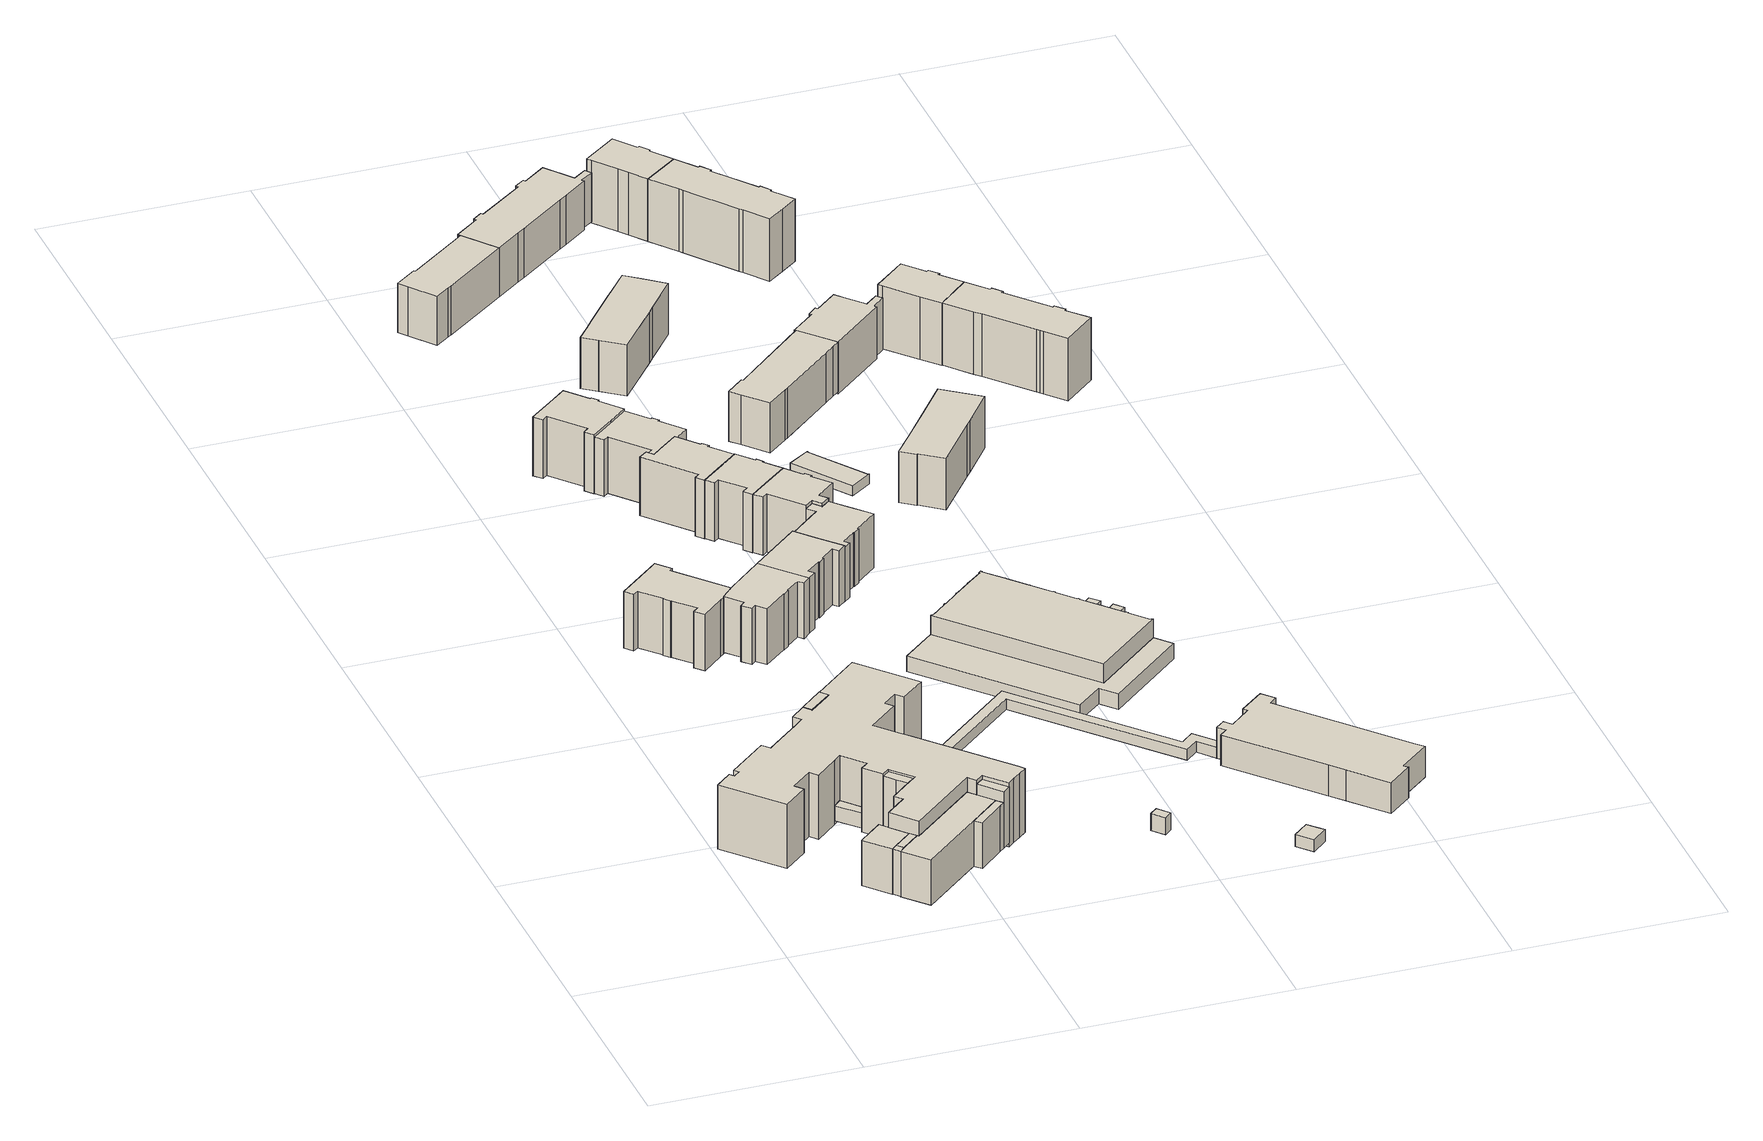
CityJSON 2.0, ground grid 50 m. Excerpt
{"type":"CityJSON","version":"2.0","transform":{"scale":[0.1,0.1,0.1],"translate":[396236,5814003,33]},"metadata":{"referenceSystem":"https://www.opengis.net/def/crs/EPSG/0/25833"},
"CityObjects":{
"building1":{"type":"Building","attributes":{"Gemeindeschluessel":"11000008","BezugspunktDach":"2200","function":"51009_1610","measuredHeight":3.73,"storeysAboveGround":0},"address":[{"country":"Germany","locality":"Berlin"}],"geometry":[{"type":"Solid","lod":"1","boundaries":[[[[0,1,2,3]],[[4,5,6,7]],[[4,7,3,2]],[[5,4,2,1]],[[6,5,1,0]],[[7,6,0,3]]]]}]},
"building2":{"type":"Building","attributes":{"name":"Schule in der Köllnischen Heide","Gemeindeschluessel":"11000008","function":"31001_3021"},"address":[{"country":"Germany","locality":"Berlin","thoroughfareNumber":"6","thoroughfareName":"Hänselstraße"}],"children":["building2-1","building2-2","building2-3","building2-4","building2-5","building2-6","building2-7","building2-8","building2-9"]},
"building2-1":{"type":"BuildingPart","attributes":{"BezugspunktDach":"2200","measuredHeight":11.43,"storeysAboveGround":4},"parents":["building2"],"geometry":[{"type":"MultiSurface","lod":"1","boundaries":[[[8,9,10,11]],[[12,13,14,15]],[[10,12,10,9]],[[14,8,9,13,9,8]],[[15,14,8,11]],[[12,15,11,10]],[[16,13,12,10,9]]]}]},
"building2-2":{"type":"BuildingPart","attributes":{"BezugspunktDach":"2200","measuredHeight":8.39,"storeysAboveGround":4},"parents":["building2"],"geometry":[{"type":"Solid","lod":"1","boundaries":[[[[17,18,19,20]],[[21,22,23,24]],[[21,24,20,19]],[[22,21,19,18]],[[23,22,18,17]],[[23,17,20,24]]]]}]},
"building2-3":{"type":"BuildingPart","attributes":{"BezugspunktDach":"2200","measuredHeight":11.49,"storeysAboveGround":4},"parents":["building2"],"geometry":[{"type":"MultiSurface","lod":"1","boundaries":[[[25,26,27,28,29,30,9,8]],[[31,32,33,34,35,36,37,38]],[[31,38,14,13]],[[39,30,9,31,9,30]],[[37,36,26,25]],[[38,37,25,8]],[[13,14,8,9]],[[32,31,9,30,39]],[[33,32,30,29]],[[34,33,40,29,28]],[[35,41,42,27]],[[34,28,42,41]],[[36,35,27,26]]]}]},
"building2-4":{"type":"BuildingPart","attributes":{"BezugspunktDach":"2200","measuredHeight":15.47,"storeysAboveGround":4},"parents":["building2"],"geometry":[{"type":"MultiSurface","lod":"1","boundaries":[[[43,44,45,46]],[[47,48,49,41]],[[49,48,44,43]],[[42,27,35,27,50,49,43,46]],[[47,41,46,45]],[[48,47,45,44]],[[41,35,27,42]],[[49,50,27,35]]]}]},
"building2-5":{"type":"BuildingPart","attributes":{"BezugspunktDach":"2200","measuredHeight":11.49,"storeysAboveGround":4},"parents":["building2"],"geometry":[{"type":"MultiSurface","lod":"1","boundaries":[[[51,52,50,27,26]],[[35,49,53,54,36]],[[53,49,50,52]],[[54,53,52,51]],[[36,54,51,26]],[[35,36,26,27,55]],[[49,56,35,27,50,57]]]}]},
"building2-6":{"type":"BuildingPart","attributes":{"BezugspunktDach":"2200","measuredHeight":11.47,"storeysAboveGround":4},"parents":["building2"],"geometry":[{"type":"MultiSurface","lod":"1","boundaries":[[[9,30,58,10]],[[59,32,31,60]],[[60,31,13,12]],[[59,60,10,58]],[[32,59,58,30]],[[61,31,32,30,9]],[[12,13,62,9,10]]]}]},
"building2-7":{"type":"BuildingPart","attributes":{"BezugspunktDach":"2200","measuredHeight":15.18,"storeysAboveGround":4},"parents":["building2"],"geometry":[{"type":"MultiSurface","lod":"1","boundaries":[[[63,64,65,66]],[[67,68,69,70]],[[67,70,66,65]],[[68,71,72,67,65,64]],[[69,73,71,68,64,63]],[[74,73,69,63,66]],[[67,72,71,68]],[[68,71,73,69]],[[70,69,73,74]]]}]},
"building2-8":{"type":"BuildingPart","attributes":{"BezugspunktDach":"2200","measuredHeight":16.2,"storeysAboveGround":4},"parents":["building2"],"geometry":[{"type":"MultiSurface","lod":"1","boundaries":[[[75,76,77,78,79,80,81,82,83,84,85,86,87,88,89,90,91,92,93,94,95,96,97,98,99,100,101,102,103,104,105,106,107,108,109,72,71,73,74,110,111,112,113,114,115,116,117,118,119,120]],[[121,122,123,124,125,126,127,128,129,130,131,132,133,134,135,136,137,138,139,140,141,142,143,144,145,146,147,148,149,150,151,152,153,154,155,156,157,158,159,160,161,162,163,164,165,166,167,168,169,170]],[[121,170,120,119]],[[122,121,119,118]],[[123,122,118,117]],[[124,123,117,116]],[[125,124,116,115]],[[126,125,24,23,17,20,115,114]],[[18,17,114,113]],[[127,126,23,22]],[[128,127,113,112]],[[129,128,112,111]],[[130,129,111,110]],[[131,130,110,74]],[[132,131,70,69,73]],[[133,132,69,68,171]],[[134,133,68,67]],[[135,134,72,109]],[[136,135,109,108]],[[137,136,108,107]],[[138,137,107,106]],[[139,138,106,105]],[[140,139,105,104]],[[141,140,104,103]],[[142,141,103,102]],[[143,142,102,101]],[[144,143,101,100]],[[145,144,100,99]],[[146,145,99,98]],[[147,146,98,97]],[[148,147,97,96]],[[149,148,96,95]],[[45,44,95,94]],[[150,149,44,48,47]],[[151,150,47,41,46,45,94,93]],[[28,42,41,93,92]],[[152,151,41,34]],[[29,28,92,91]],[[153,152,34,33,172]],[[154,153,33,32,59,173,174,58,30,29,91,90]],[[155,154,90,89]],[[156,155,89,88]],[[157,156,88,87]],[[158,157,87,86]],[[159,158,86,85]],[[160,159,85,84]],[[161,160,84,83]],[[162,161,83,82]],[[163,162,82,81]],[[164,163,81,80]],[[165,164,80,79]],[[166,165,79,78]],[[167,166,78,77]],[[168,167,77,76]],[[169,168,76,75]],[[170,169,75,120]],[[20,17,23,24]],[[22,23,17,18]],[[73,69,70,74]],[[171,68,69,73,71]],[[67,68,71,72]],[[47,48,44,45]],[[45,46,41,47]],[[34,41,42,28]],[[172,33,34,28,29]],[[29,30,32,33]],[[30,58,59,32]],[[58,174,173,59]]]}]},
"building2-9":{"type":"BuildingPart","attributes":{"BezugspunktDach":"2200","measuredHeight":11.52,"storeysAboveGround":4},"parents":["building2"],"geometry":[{"type":"MultiSurface","lod":"1","boundaries":[[[11,10,58,174,175,176]],[[177,173,59,60,178,179]],[[177,179,176,175]],[[173,177,175,174]],[[58,59,60,59,58,10]],[[178,60,12,15]],[[179,178,11,176]],[[59,173,174,58]],[[15,12,10,11]]]}]},
"building3":{"type":"Building","attributes":{"Gemeindeschluessel":"11000008","BezugspunktDach":"2200","function":"51009_1610","measuredHeight":16.44,"storeysAboveGround":0},"address":[{"country":"Germany","locality":"Berlin"}],"geometry":[{"type":"Solid","lod":"1","boundaries":[[[[180,181,182,183,184,185]],[[186,187,188,189,190,191]],[[186,191,185,184]],[[187,186,184,183]],[[188,187,183,182]],[[189,188,182,181]],[[190,189,181,180]],[[191,190,180,185]]]]}]},
"building4":{"type":"Building","attributes":{"Gemeindeschluessel":"11000008","BezugspunktDach":"2200","function":"31001_1010","measuredHeight":17.84,"storeysAboveGround":3},"address":[{"country":"Germany","locality":"Berlin","thoroughfareNumber":"29","thoroughfareName":"Drosselbartstraße"}],"geometry":[{"type":"Solid","lod":"1","boundaries":[[[[192,193,194,195,196,197,198,199,200,201,202,203,204,205,206,207,208]],[[209,210,211,212,213,214,215,216,217,218,219,220,221,222,223,224,225]],[[209,225,208,207]],[[210,209,207,206]],[[211,210,206,205]],[[212,211,205,204]],[[213,212,204,203]],[[214,213,203,202]],[[215,214,202,201]],[[216,215,201,200]],[[217,216,200,199]],[[218,217,199,198]],[[219,218,198,197]],[[220,219,197,196]],[[221,220,196,195]],[[222,221,195,194]],[[223,222,194,193]],[[224,223,193,192]],[[225,224,192,208]]]]}]},
"building5":{"type":"Building","attributes":{"Gemeindeschluessel":"11000008","BezugspunktDach":"2200","function":"31001_1010","measuredHeight":17.63,"storeysAboveGround":3},"address":[{"country":"Germany","locality":"Berlin","thoroughfareNumber":"1","thoroughfareName":"Hänselstraße"}],"geometry":[{"type":"Solid","lod":"1","boundaries":[[[[226,227,228,229,230,231,232,233,234,235,236,237,238,239,240,241,242]],[[243,244,245,246,247,248,249,250,251,252,253,254,255,256,257,258,259]],[[243,259,242,241]],[[244,243,241,240]],[[245,244,240,239]],[[246,245,239,238]],[[247,246,238,237]],[[248,247,237,236]],[[249,248,236,235]],[[250,249,235,234]],[[251,250,234,233]],[[252,251,233,232]],[[253,252,232,231]],[[254,253,231,230]],[[255,254,230,229]],[[256,255,229,228]],[[257,256,228,227]],[[258,257,227,226]],[[259,258,226,242]]]]}]},
"building6":{"type":"Building","attributes":{"Gemeindeschluessel":"11000008","BezugspunktDach":"2200","function":"31001_2523","measuredHeight":2.87,"storeysAboveGround":1},"address":[{"country":"Germany","locality":"Berlin","thoroughfareNumber":"6 (4)","thoroughfareName":"Hänselstraße"}],"geometry":[{"type":"Solid","lod":"1","boundaries":[[[[260,261,262,263,264]],[[265,266,267,268,269]],[[265,269,264,263]],[[266,265,263,262]],[[267,266,262,261]],[[268,267,261,260]],[[269,268,260,264]]]]}]},
"building7":{"type":"Building","attributes":{"Gemeindeschluessel":"11000008","BezugspunktDach":"2200","function":"31001_1010","measuredHeight":18.58,"storeysAboveGround":3},"address":[{"country":"Germany","locality":"Berlin","thoroughfareNumber":"12","thoroughfareName":"Gretelstraße"}],"geometry":[{"type":"Solid","lod":"1","boundaries":[[[[270,271,272,273,274,275,276,277,278,279,280,281,282,283]],[[284,285,286,287,288,289,290,291,292,293,294,295,296,297]],[[284,297,283,282]],[[285,284,282,281]],[[286,285,281,280]],[[287,286,280,279]],[[288,287,279,278]],[[289,288,278,277]],[[290,289,277,276]],[[291,290,276,275]],[[292,291,275,274]],[[293,292,274,273]],[[294,293,273,272]],[[295,294,272,271]],[[296,295,271,270]],[[297,296,270,283]]]]}]},
"building8":{"type":"Building","attributes":{"Gemeindeschluessel":"11000008","BezugspunktDach":"2200","function":"31001_1010","measuredHeight":17.62,"storeysAboveGround":3},"address":[{"country":"Germany","locality":"Berlin","thoroughfareNumber":"3","thoroughfareName":"Hänselstraße"}],"geometry":[{"type":"Solid","lod":"1","boundaries":[[[[239,238,298,299,300,301,302,303,304,305,306,307,308,240]],[[309,310,311,312,313,314,315,316,317,318,319,246,245,244]],[[309,244,240,308]],[[310,309,308,307]],[[311,310,307,306]],[[312,311,306,305]],[[313,312,305,304]],[[314,313,304,303]],[[315,314,303,302]],[[316,315,302,301]],[[317,316,301,300]],[[318,317,300,299]],[[319,318,299,298]],[[246,319,298,238]],[[245,246,238,239]],[[244,245,239,240]]]]}]},
"building9":{"type":"Building","attributes":{"Gemeindeschluessel":"11000008","BezugspunktDach":"2200","function":"31001_1010","measuredHeight":18.51,"storeysAboveGround":3},"address":[{"country":"Germany","locality":"Berlin","thoroughfareNumber":"14","thoroughfareName":"Gretelstraße"}],"geometry":[{"type":"Solid","lod":"1","boundaries":[[[[320,321,322,323,324,325,326,327,328,329,330,331,332,333,334]],[[335,336,337,338,339,340,341,342,343,344,345,346,347,348,349]],[[335,349,334,333]],[[336,335,333,332]],[[337,336,332,331]],[[338,337,331,330]],[[339,338,330,329]],[[340,339,329,328]],[[341,340,328,327]],[[342,341,327,326]],[[343,342,326,325]],[[344,343,325,324]],[[345,344,324,323]],[[346,345,323,322]],[[347,346,322,321]],[[348,347,321,320]],[[349,348,320,334]]]]}]},
"building10":{"type":"Building","attributes":{"Gemeindeschluessel":"11000008","BezugspunktDach":"2200","function":"31001_1010","measuredHeight":18.5,"storeysAboveGround":3},"address":[{"country":"Germany","locality":"Berlin","thoroughfareNumber":"16","thoroughfareName":"Gretelstraße"}],"geometry":[{"type":"Solid","lod":"1","boundaries":[[[[350,351,352,353,354,355,356,357,358,359,360,361,362,363]],[[364,365,366,367,368,369,370,371,372,373,374,375,376,377]],[[364,377,363,362]],[[365,364,362,361]],[[366,365,361,360]],[[367,366,360,359]],[[368,367,359,358]],[[369,368,358,357]],[[370,369,357,356]],[[371,370,356,355]],[[372,371,355,354]],[[373,372,354,353]],[[374,373,353,352]],[[375,374,352,351]],[[376,375,351,350]],[[377,376,350,363]]]]}]},
"building11":{"type":"Building","attributes":{"Gemeindeschluessel":"11000008","BezugspunktDach":"2200","function":"51009_1610","measuredHeight":4.28,"storeysAboveGround":0},"address":[{"country":"Germany","locality":"Berlin"}],"geometry":[{"type":"Solid","lod":"1","boundaries":[[[[378,379,380,381]],[[382,383,384,385]],[[382,385,381,380]],[[383,382,380,379]],[[384,383,379,378]],[[385,384,378,381]]]]}]},
"building12":{"type":"Building","attributes":{"Gemeindeschluessel":"11000008","BezugspunktDach":"2200","function":"51009_1610","measuredHeight":2.68,"storeysAboveGround":0},"address":[{"country":"Germany","locality":"Berlin"}],"geometry":[{"type":"Solid","lod":"1","boundaries":[[[[386,387,388,389,390,391,392,393,394,395]],[[396,397,398,399,400,401,402,403,404,405]],[[396,405,395,394]],[[397,396,394,393]],[[398,397,393,392]],[[399,398,392,391]],[[400,399,391,390]],[[401,400,390,389]],[[402,401,389,388]],[[403,402,388,387]],[[404,403,387,386]],[[405,404,386,395]]]]}]},
"building13":{"type":"Building","attributes":{"Gemeindeschluessel":"11000008","BezugspunktDach":"2200","function":"31001_1010","measuredHeight":18.49,"storeysAboveGround":3},"address":[{"country":"Germany","locality":"Berlin","thoroughfareNumber":"18","thoroughfareName":"Gretelstraße"}],"geometry":[{"type":"Solid","lod":"1","boundaries":[[[[406,407,408,409,410,411,412,413,414,415,416,417,418,419]],[[420,421,422,423,424,425,426,427,428,429,430,431,432,433]],[[420,433,419,418]],[[421,420,418,417]],[[422,421,417,416]],[[423,422,416,415]],[[424,423,415,414]],[[425,424,414,413]],[[426,425,413,412]],[[427,426,412,411]],[[428,427,411,410]],[[429,428,410,409]],[[430,429,409,408]],[[431,430,408,407]],[[432,431,407,406]],[[433,432,406,419]]]]}]},
"building14":{"type":"Building","attributes":{"Gemeindeschluessel":"11000008","BezugspunktDach":"2200","function":"31001_1010","measuredHeight":12.46,"storeysAboveGround":3},"address":[{"country":"Germany","locality":"Berlin","thoroughfareNumber":"3","thoroughfareName":"Gretelstraße"}],"geometry":[{"type":"Solid","lod":"1","boundaries":[[[[434,435,436,437,438,439,440,441,442,443,444]],[[445,446,447,448,449,450,451,452,453,454,455]],[[445,455,444,443]],[[446,445,443,442]],[[447,446,442,441]],[[448,447,441,440]],[[449,448,440,439]],[[450,449,439,438]],[[451,450,438,437]],[[452,451,437,436]],[[453,452,436,435]],[[454,453,435,434]],[[455,454,434,444]]]]}]},
"building15":{"type":"Building","attributes":{"Gemeindeschluessel":"11000008","BezugspunktDach":"2200","function":"31001_1010","measuredHeight":17.8,"storeysAboveGround":3},"address":[{"country":"Germany","locality":"Berlin","thoroughfareNumber":"5","thoroughfareName":"Hänselstraße"}],"geometry":[{"type":"Solid","lod":"1","boundaries":[[[[456,457,458,459,460,461,462,463,464,465,466,467,468,469,470,471]],[[472,473,474,475,476,477,478,479,480,481,482,483,484,485,486,487]],[[472,487,471,470]],[[473,472,470,469]],[[474,473,469,468]],[[475,474,468,467]],[[476,475,467,466]],[[477,476,466,465]],[[478,477,465,464]],[[479,478,464,463]],[[480,479,463,462]],[[481,480,462,461]],[[482,481,461,460]],[[483,482,460,459]],[[484,483,459,458]],[[485,484,458,457]],[[486,485,457,456]],[[487,486,456,471]]]]}]},
"building16":{"type":"Building","attributes":{"Gemeindeschluessel":"11000008","BezugspunktDach":"2200","function":"31001_1010","measuredHeight":18.39,"storeysAboveGround":3},"address":[{"country":"Germany","locality":"Berlin","thoroughfareNumber":"20","thoroughfareName":"Gretelstraße"}],"geometry":[{"type":"Solid","lod":"1","boundaries":[[[[488,489,490,491,492,493,494,495,496,497,498,499,500,412,411,410]],[[501,502,503,504,505,506,507,508,509,510,511,512,513,514,515,516]],[[501,516,410,411]],[[502,501,411,412]],[[503,502,412,500]],[[504,503,500,499]],[[505,504,499,498]],[[506,505,498,497]],[[507,506,497,496]],[[508,507,496,495]],[[509,508,495,494]],[[510,509,494,493]],[[511,510,493,492]],[[512,511,492,491]],[[513,512,491,490]],[[514,513,490,489]],[[515,514,489,488]],[[516,515,488,410]]]]}]},
"building17":{"type":"Building","attributes":{"name":"Sporthalle","Gemeindeschluessel":"11000008","function":"31001_3021"},"address":[{"country":"Germany","locality":"Berlin","thoroughfareNumber":"6 (3)","thoroughfareName":"Hänselstraße"}],"children":["building17-1","building17-2"]},
"building17-1":{"type":"BuildingPart","attributes":{"BezugspunktDach":"2200","measuredHeight":9.1,"storeysAboveGround":2},"parents":["building17"],"geometry":[{"type":"MultiSurface","lod":"1","boundaries":[[[517,518,519,520,521,522,523,524,525,526,527,528,529,530,531,532,533,534,535,536,537,538,539,540,541,542,543,544,545,546,547,548,549,550,551,552,553,554,555,556,557,558,559,560,561,562,563,564,565,566,567,568]],[[569,570,571,572,573,574,575,576,577,578,579,580,581,582,583,584,585,586,587,588,589,590,591,592,593,594,595,596,597,598,599,600,601,602,603,604,605,606,607,608,609,610,611,612,613,614,615,616,617,618,619,620]],[[569,620,568,567]],[[570,569,567,566]],[[571,570,566,565]],[[572,571,565,564]],[[573,572,564,563]],[[574,573,563,562]],[[575,574,562,561]],[[576,575,561,560]],[[577,576,560,559]],[[578,577,559,558]],[[579,578,558,557]],[[580,579,557,556]],[[581,580,556,555]],[[582,581,555,554]],[[583,582,554,553]],[[584,583,553,552]],[[585,584,552,551]],[[586,585,551,550]],[[587,586,550,549]],[[588,587,549,548]],[[589,588,548,547]],[[590,589,547,546]],[[591,590,546,545]],[[592,591,545,544]],[[593,592,544,543]],[[594,593,543,542]],[[595,594,542,541]],[[596,595,541,540]],[[597,596,540,539]],[[598,597,539,538]],[[599,598,538,537]],[[600,599,537,536]],[[601,600,536,535]],[[602,601,535,534]],[[603,602,534,533]],[[604,603,533,532]],[[605,604,532,531]],[[606,605,531,530]],[[607,606,530,529]],[[608,607,529,528]],[[609,608,528,527]],[[610,609,527,526]],[[611,610,526,525]],[[612,611,525,524]],[[613,612,524,523]],[[614,613,523,522]],[[615,614,522,521]],[[616,615,521,520]],[[617,616,520,519]],[[618,617,519,518]],[[621,622,518,517]],[[619,618,623,624]],[[625,621,517,568]],[[620,619,624,626]],[[624,623,622,621]],[[626,624,621,625]]]}]},
"building17-2":{"type":"BuildingPart","attributes":{"BezugspunktDach":"2200","measuredHeight":3.95,"storeysAboveGround":2},"parents":["building17"],"geometry":[{"type":"Solid","lod":"1","boundaries":[[[[627,628,629,630,622,621,625,631]],[[626,624,623,632,633,634,635,636]],[[626,636,631,625]],[[632,623,622,630]],[[633,632,630,629]],[[634,633,629,628]],[[635,634,628,627]],[[636,635,627,631]],[[624,626,625,621]],[[623,624,621,622]]]]}]},
"building18":{"type":"Building","attributes":{"Gemeindeschluessel":"11000008","BezugspunktDach":"2200","function":"31001_2143","measuredHeight":3.37,"storeysAboveGround":1},"address":[{"country":"Germany","locality":"Berlin","thoroughfareNumber":"6 (7)","thoroughfareName":"Hänselstraße"}],"geometry":[{"type":"Solid","lod":"1","boundaries":[[[[637,638,639,640,641]],[[642,643,644,645,646]],[[642,646,641,640]],[[643,642,640,639]],[[644,643,639,638]],[[645,644,638,637]],[[646,645,637,641]]]]}]},
"building19":{"type":"Building","attributes":{"Gemeindeschluessel":"11000008","BezugspunktDach":"2200","function":"31001_1010","measuredHeight":12.85,"storeysAboveGround":3},"address":[{"country":"Germany","locality":"Berlin","thoroughfareNumber":"11, 9","thoroughfareName":"Gretelstraße"}],"geometry":[{"type":"Solid","lod":"1","boundaries":[[[[647,648,649,650,651,652,653,654,655,656,657,658,659]],[[660,661,662,663,664,665,666,667,668,669,670,671,672]],[[660,672,659,658]],[[661,660,658,657]],[[662,661,657,656]],[[663,662,656,655]],[[664,663,655,654]],[[665,664,654,653]],[[666,665,653,652]],[[667,666,652,651]],[[668,667,651,650]],[[669,668,650,649]],[[670,669,649,648]],[[671,670,648,647]],[[672,671,647,659]]]]}]},
"building20":{"type":"Building","attributes":{"Gemeindeschluessel":"11000008","BezugspunktDach":"2200","function":"31001_2463","measuredHeight":2.46,"storeysAboveGround":1},"address":[{"country":"Germany","locality":"Berlin","thoroughfareNumber":"15 (1)","thoroughfareName":"Gretelstraße"}],"geometry":[{"type":"Solid","lod":"1","boundaries":[[[[673,674,675,676,677,678,679,680]],[[681,682,683,684,685,686,687,688]],[[681,688,680,679]],[[682,681,679,678]],[[683,682,678,677]],[[684,683,677,676]],[[685,684,676,675]],[[686,685,675,674]],[[687,686,674,673]],[[688,687,673,680]]]]}]},
"building21":{"type":"Building","attributes":{"Gemeindeschluessel":"11000008","BezugspunktDach":"2200","function":"31001_1010","measuredHeight":12.49,"storeysAboveGround":3},"address":[{"country":"Germany","locality":"Berlin","thoroughfareNumber":"26, 28","thoroughfareName":"Rübezahlstraße"}],"geometry":[{"type":"Solid","lod":"1","boundaries":[[[[439,438,689,690,691,692,693,694,695,696,697,698,699,700,701,702,703,704,705,706,707,708,709,710]],[[711,712,713,714,715,716,717,718,719,720,721,722,723,724,725,726,727,728,729,730,731,450,449,732]],[[711,732,710,709]],[[712,711,709,708]],[[713,712,708,707]],[[714,713,707,706]],[[715,714,706,705]],[[716,715,705,704]],[[717,716,704,703]],[[718,717,703,702]],[[719,718,702,701]],[[720,719,701,700]],[[721,720,700,699]],[[722,721,699,698]],[[723,722,698,697]],[[724,723,697,696]],[[725,724,696,695]],[[726,725,695,694]],[[727,726,694,693]],[[728,727,693,692]],[[729,728,692,691]],[[730,729,691,690]],[[731,730,690,689]],[[450,731,689,438]],[[449,450,438,439]],[[732,449,439,710]]]]}]},
"building22":{"type":"Building","attributes":{"Gemeindeschluessel":"11000008","BezugspunktDach":"2200","function":"31001_1010","measuredHeight":12.54,"storeysAboveGround":3},"address":[{"country":"Germany","locality":"Berlin","thoroughfareNumber":"15","thoroughfareName":"Gretelstraße"}],"geometry":[{"type":"Solid","lod":"1","boundaries":[[[[733,734,735,736,737,738,739,740,741,742,743,744,745,746]],[[747,748,749,750,751,752,753,754,755,756,757,758,759,760]],[[747,760,746,745]],[[748,747,745,744]],[[749,748,744,743]],[[750,749,743,742]],[[751,750,742,741]],[[752,751,741,740]],[[753,752,740,739]],[[754,753,739,738]],[[755,754,738,737]],[[756,755,737,736]],[[757,756,736,735]],[[758,757,735,734]],[[759,758,734,733]],[[760,759,733,746]]]]}]},
"building23":{"type":"Building","attributes":{"Gemeindeschluessel":"11000008","BezugspunktDach":"2200","function":"31001_2463","measuredHeight":2.28,"storeysAboveGround":1},"address":[{"country":"Germany","locality":"Berlin","thoroughfareNumber":"6 (5)","thoroughfareName":"Hänselstraße"}],"geometry":[{"type":"Solid","lod":"1","boundaries":[[[[761,762,763,764]],[[765,766,767,768]],[[765,768,764,763]],[[766,765,763,762]],[[767,766,762,761]],[[768,767,761,764]]]]}]},
"building24":{"type":"Building","attributes":{"Gemeindeschluessel":"11000008","function":"31001_3021"},"address":[{"country":"Germany","locality":"Berlin","thoroughfareNumber":"6 (2)","thoroughfareName":"Hänselstraße"}],"children":["building24-1","building24-2"]},
"building24-1":{"type":"BuildingPart","attributes":{"BezugspunktDach":"2200","measuredHeight":7.8,"storeysAboveGround":2},"parents":["building24"],"geometry":[{"type":"MultiSurface","lod":"1","boundaries":[[[769,770,771,772,773,774,775,776,777,778,779,780,781,782,783,784,785,786,787,788]],[[789,790,791,792,793,794,795,796,797,798,799,800,801,802,803,804,805,806,807,808]],[[789,808,788,787]],[[790,789,787,786]],[[791,790,786,785]],[[792,791,785,784]],[[793,792,784,783]],[[794,793,783,782]],[[795,794,782,781]],[[796,795,781,780]],[[797,796,780,779]],[[798,797,779,778]],[[799,798,778,777]],[[800,799,777,776]],[[809,810,776,775]],[[801,800,811,812]],[[802,801,775,774]],[[803,802,774,773]],[[804,803,773,772]],[[805,804,772,771]],[[806,805,771,770]],[[807,806,770,769]],[[808,807,769,788]],[[812,811,810,809]]]}]},
"building24-2":{"type":"BuildingPart","attributes":{"BezugspunktDach":"2200","measuredHeight":4.21,"storeysAboveGround":2},"parents":["building24"],"geometry":[{"type":"MultiSurface","lod":"1","boundaries":[[[809,813,814,810]],[[815,816,812,811]],[[815,811,810,814]],[[816,815,814,813]],[[812,816,813,809]],[[812,817,809,810,811]]]}]},
"building25":{"type":"Building","attributes":{"Gemeindeschluessel":"11000008","BezugspunktDach":"2200","function":"31001_2463","measuredHeight":2.33,"storeysAboveGround":1},"address":[{"country":"Germany","locality":"Berlin","thoroughfareNumber":"6 (6)","thoroughfareName":"Hänselstraße"}],"geometry":[{"type":"Solid","lod":"1","boundaries":[[[[818,819,820,821]],[[822,823,824,825]],[[822,825,821,820]],[[823,822,820,819]],[[824,823,819,818]],[[825,824,818,821]]]]}]},
"building26":{"type":"Building","attributes":{"Gemeindeschluessel":"11000008","BezugspunktDach":"2200","function":"31001_1010","measuredHeight":13,"storeysAboveGround":3},"address":[{"country":"Germany","locality":"Berlin","thoroughfareNumber":"19, 19A","thoroughfareName":"Gretelstraße"}],"geometry":[{"type":"Solid","lod":"1","boundaries":[[[[826,827,828,829,830,831,832,833,834,835,836,837,838]],[[839,840,841,842,843,844,845,846,847,848,849,850,851]],[[839,851,838,837]],[[840,839,837,836]],[[841,840,836,835]],[[842,841,835,834]],[[843,842,834,833]],[[844,843,833,832]],[[845,844,832,831]],[[846,845,831,830]],[[847,846,830,829]],[[848,847,829,828]],[[849,848,828,827]],[[850,849,827,826]],[[851,850,826,838]]]]}]},
"building27":{"type":"Building","attributes":{"Gemeindeschluessel":"11000008","BezugspunktDach":"2200","function":"31001_1010","measuredHeight":13.2,"storeysAboveGround":3},"address":[{"country":"Germany","locality":"Berlin","thoroughfareNumber":"17","thoroughfareName":"Gretelstraße"}],"geometry":[{"type":"Solid","lod":"1","boundaries":[[[[740,739,852,853,854,855,856,857,858,859,860,861,862,863,864,865,741]],[[866,867,868,869,870,871,872,873,874,875,876,877,878,879,880,881,882]],[[866,882,741,865]],[[867,866,865,864]],[[868,867,864,863]],[[869,868,863,862]],[[870,869,862,861]],[[871,870,861,860]],[[872,871,860,859]],[[873,872,859,858]],[[874,873,858,857]],[[875,874,857,856]],[[876,875,856,855]],[[877,876,855,854]],[[878,877,854,853]],[[879,878,853,852]],[[880,879,852,739]],[[881,880,739,740]],[[882,881,740,741]]]]}]},
"building28":{"type":"Building","attributes":{"Gemeindeschluessel":"11000008","BezugspunktDach":"2200","function":"31001_1010","measuredHeight":15.74,"storeysAboveGround":4},"address":[{"country":"Germany","locality":"Berlin","thoroughfareNumber":"30","thoroughfareName":"Rübezahlstraße"}],"geometry":[{"type":"Solid","lod":"1","boundaries":[[[[883,884,885,886,887,888,889,890,891,892,893]],[[894,895,896,897,898,899,900,901,902,903,904]],[[894,904,893,892]],[[895,894,892,891]],[[896,895,891,890]],[[897,896,890,889]],[[898,897,889,888]],[[899,898,888,887]],[[900,899,887,886]],[[901,900,886,885]],[[902,901,885,884]],[[903,902,884,883]],[[904,903,883,893]]]]}]},
"building29":{"type":"Building","attributes":{"Gemeindeschluessel":"11000008","BezugspunktDach":"2200","function":"31001_1010","measuredHeight":15.74,"storeysAboveGround":4},"address":[{"country":"Germany","locality":"Berlin","thoroughfareNumber":"30A, 30B","thoroughfareName":"Rübezahlstraße"}],"geometry":[{"type":"Solid","lod":"1","boundaries":[[[[905,906,907,908,909,910,911,912,913,914,915,916,917,918,919,887,886]],[[899,920,921,922,923,924,925,926,927,928,929,930,931,932,933,934,900]],[[899,900,886,887]],[[920,899,887,919]],[[921,920,919,918]],[[922,921,918,917]],[[923,922,917,916]],[[924,923,916,915]],[[925,924,915,914]],[[926,925,914,913]],[[927,926,913,912]],[[928,927,912,911]],[[929,928,911,910]],[[930,929,910,909]],[[931,930,909,908]],[[932,931,908,907]],[[933,932,907,906]],[[934,933,906,905]],[[900,934,905,886]]]]}]},
"building30":{"type":"Building","attributes":{"Gemeindeschluessel":"11000008","BezugspunktDach":"2200","function":"31001_1010","measuredHeight":15.89,"storeysAboveGround":4},"address":[{"country":"Germany","locality":"Berlin","thoroughfareNumber":"11B","thoroughfareName":"Hänselstraße"}],"geometry":[{"type":"Solid","lod":"1","boundaries":[[[[935,936,937,938,939,940,941,942,943,944]],[[945,946,947,948,949,950,951,952,953,954]],[[945,954,944,943]],[[946,945,943,942]],[[947,946,942,941]],[[948,947,941,940]],[[949,948,940,939]],[[950,949,939,938]],[[951,950,938,937]],[[952,951,937,936]],[[953,952,936,935]],[[954,953,935,944]]]]}]},
"building31":{"type":"Building","attributes":{"Gemeindeschluessel":"11000008","BezugspunktDach":"2200","function":"31001_1010","measuredHeight":15.84,"storeysAboveGround":4},"address":[{"country":"Germany","locality":"Berlin","thoroughfareNumber":"11, 11A","thoroughfareName":"Hänselstraße"}],"geometry":[{"type":"Solid","lod":"1","boundaries":[[[[955,956,957,958,959,960,961,962,963,964,965,966,967,968,969,938,937]],[[970,971,972,973,974,975,976,977,978,979,980,981,982,983,984,985,986]],[[970,986,937,938]],[[971,970,938,969]],[[972,971,969,968]],[[973,972,968,967]],[[974,973,967,966]],[[975,974,966,965]],[[976,975,965,964]],[[977,976,964,963]],[[978,977,963,962]],[[979,978,962,961]],[[980,979,961,960]],[[981,980,960,959]],[[982,981,959,958]],[[983,982,958,957]],[[984,983,957,956]],[[985,984,956,955]],[[986,985,955,937]]]]}]}
},
"vertices":[
[323,424,69],[341,439,69],[296,491,69],[278,474,69],[296,491,31],[341,439,31],[323,424,31],[278,474,31],
[304,118,146],[317,130,146],[304,145,146],[291,133,146],[304,145,32],[317,130,32],[304,118,32],[291,133,32],[317,130,142],
[165,572,113],[219,620,113],[203,638,113],[149,590,113],[203,638,29],[219,620,29],[165,572,29],[149,590,29],
[355,61,146],[498,188,146],[573,255,146],[526,309,146],[364,166,146],[361,169,146],[317,130,31],[361,169,31],[364,166,31],[526,309,31],[573,255,31],[498,188,31],[355,61,31],[304,118,31],[361,169,96],[364,166,89],[542,291,31],[542,291,146],
[587,240,173],[605,256,173],[560,307,173],[542,291,173],[560,307,31],[605,256,31],[587,240,31],[587,240,146],
[513,172,146],[574,228,146],[574,228,31],[513,172,31],[573,255,80],[578,250,31],[587,240,72],
[348,184,146],[348,184,31],[304,145,31],[317,130,69],[317,130,118],
[305,696,184],[360,744,184],[344,762,184],[290,714,184],[344,762,32],[360,744,32],[305,696,32],[290,714,32],[360,744,183],[344,762,183],[305,696,183],[290,714,183],
[117,331,183],[174,381,183],[158,400,183],[208,444,183],[224,426,183],[278,474,183],[296,491,183],[341,439,183],[323,424,183],[358,384,183],[376,400,183],[421,350,183],[402,334,183],[348,286,183],[364,268,183],[314,224,183],[364,166,183],[526,309,183],[542,291,183],[560,307,183],[605,256,183],[621,272,183],[640,288,183],[658,304,183],[646,319,183],[470,518,183],[453,537,183],[407,589,183],[479,652,183],[463,670,183],[496,698,183],[512,681,183],[569,731,183],[505,803,183],[455,860,183],[254,682,183],[269,665,183],[255,651,183],[219,620,183],[165,572,183],[149,590,183],[56,508,183],[65,498,183],[50,485,183],[41,495,183],[2,460,183],[41,495,21],[50,485,21],[65,498,21],[56,508,21],[149,590,21],[165,572,21],[219,620,21],[255,651,21],[269,665,21],[254,682,21],[290,714,21],[305,696,21],[360,744,21],[344,762,21],[455,860,21],[505,803,21],[569,731,21],[512,681,21],[496,698,21],[463,670,21],[479,652,21],[407,589,21],[453,537,21],[470,518,21],[646,319,21],[658,304,21],[640,288,21],[621,272,21],[605,256,21],[560,307,21],[542,291,21],[526,309,21],[364,166,21],[314,224,21],[364,268,21],[348,286,21],[402,334,21],[421,350,21],[376,400,21],[358,384,21],[323,424,21],[341,439,21],[296,491,21],[278,474,21],[224,426,21],[208,444,21],[158,400,21],[174,381,21],[117,331,21],[2,460,21],[360,744,93],[364,166,52],[314,224,31],[314,224,146],
[298,242,146],[240,191,146],[298,242,31],[291,133,31],[240,191,31],
[380,359,178],[402,334,178],[421,350,178],[398,375,178],[376,400,178],[358,384,178],[376,400,32],[398,375,32],[421,350,32],[402,334,32],[380,359,32],[358,384,32],
[123,1347,150],[135,1357,150],[178,1309,150],[176,1307,150],[189,1293,150],[191,1294,150],[234,1245,150],[222,1235,150],[241,1214,150],[294,1262,150],[303,1270,150],[333,1302,150],[232,1417,150],[239,1424,150],[210,1457,150],[160,1413,150],[106,1366,150],[160,1413,7],[210,1457,7],[239,1424,7],[232,1417,7],[333,1302,7],[303,1270,7],[294,1262,7],[241,1214,7],[222,1235,7],[234,1245,7],[191,1294,7],[189,1293,7],[176,1307,7],[178,1309,7],[135,1357,7],[123,1347,7],[106,1366,7],
[337,1231,152],[325,1220,152],[327,1218,152],[344,1200,152],[355,1210,152],[375,1188,152],[430,1236,152],[431,1235,152],[445,1247,152],[444,1249,152],[477,1278,152],[488,1266,152],[506,1283,152],[458,1337,152],[420,1380,152],[333,1302,152],[303,1270,152],[333,1302,11],[420,1380,11],[458,1337,11],[506,1283,11],[488,1266,11],[477,1278,11],[444,1249,11],[445,1247,11],[431,1235,11],[430,1236,11],[375,1188,11],[355,1210,11],[344,1200,11],[327,1218,11],[325,1220,11],[337,1231,11],[303,1270,11],
[610,911,57],[633,931,57],[590,981,57],[579,971,57],[567,961,57],[579,971,31],[590,981,31],[633,931,31],[610,911,31],[567,961,31],
[187,2120,151],[199,2130,151],[266,2051,151],[254,2041,151],[270,2021,151],[326,2068,151],[369,2105,151],[326,2157,151],[329,2159,151],[317,2174,151],[314,2171,151],[270,2223,151],[226,2186,151],[170,2139,151],[226,2186,2],[270,2223,2],[314,2171,2],[317,2174,2],[329,2159,2],[326,2157,2],[369,2105,2],[326,2068,2],[270,2021,2],[254,2041,2],[266,2051,2],[199,2130,2],[187,2120,2],[170,2139,2],
[525,1300,152],[514,1311,152],[548,1341,152],[550,1339,152],[564,1352,152],[562,1354,152],[595,1383,152],[606,1371,152],[625,1388,152],[576,1442,152],[539,1485,152],[539,1485,11],[576,1442,11],[625,1388,11],[606,1371,11],[595,1383,11],[562,1354,11],[564,1352,11],[550,1339,11],[548,1341,11],[514,1311,11],[525,1300,11],
[286,2002,146],[298,2012,146],[370,1927,146],[351,1911,146],[364,1895,146],[427,1949,146],[432,1953,146],[470,1985,146],[425,2039,146],[428,2042,146],[416,2056,146],[413,2053,146],[369,2105,146],[325,2068,146],[270,2021,146],[325,2068,3],[369,2105,3],[413,2053,3],[416,2056,3],[428,2042,3],[425,2039,3],[470,1985,3],[432,1953,3],[427,1949,3],[364,1895,3],[351,1911,3],[370,1927,3],[298,2012,3],[286,2002,3],[270,2021,3],
[427,1782,153],[415,1771,153],[431,1753,153],[487,1800,153],[530,1837,153],[486,1888,153],[490,1891,153],[478,1905,153],[474,1903,153],[432,1953,153],[388,1916,153],[364,1895,153],[351,1911,153],[331,1895,153],[351,1911,5],[364,1895,5],[388,1916,5],[432,1953,5],[474,1903,5],[478,1905,5],[490,1891,5],[486,1888,5],[530,1837,5],[487,1800,5],[431,1753,5],[415,1771,5],[427,1782,5],[331,1895,5],
[939,179,72],[957,195,72],[933,223,72],[915,207,72],[933,223,29],[957,195,29],[939,179,29],[915,207,29],
[470,518,57],[791,802,57],[1090,464,57],[1120,490,57],[1154,450,57],[1174,467,57],[1122,526,57],[1092,499,57],[793,837,57],[453,537,57],[793,837,30],[1092,499,30],[1122,526,30],[1174,467,30],[1154,450,30],[1120,490,30],[1090,464,30],[791,802,30],[470,518,30],[453,537,30],
[447,1734,154],[459,1744,154],[506,1689,154],[493,1679,154],[509,1660,154],[565,1707,154],[609,1744,154],[576,1783,154],[579,1785,154],[567,1800,154],[564,1797,154],[530,1837,154],[486,1800,154],[431,1753,154],[486,1800,6],[530,1837,6],[564,1797,6],[567,1800,6],[579,1785,6],[576,1783,6],[609,1744,6],[565,1707,6],[509,1660,6],[493,1679,6],[506,1689,6],[459,1744,6],[447,1734,6],[431,1753,6],
[112,2788,131],[158,2729,131],[192,2755,131],[202,2762,131],[355,2880,131],[291,2962,131],[290,2961,131],[292,2958,131],[149,2847,131],[146,2850,131],[95,2811,131],[146,2850,7],[149,2847,7],[292,2958,7],[290,2961,7],[291,2962,7],[355,2880,7],[202,2762,7],[192,2755,7],[158,2729,7],[112,2788,7],[95,2811,7],
[576,1442,146],[625,1388,146],[643,1404,146],[633,1416,146],[666,1445,146],[668,1444,146],[682,1456,146],[680,1458,146],[734,1506,146],[696,1547,146],[659,1589,146],[639,1572,146],[622,1592,146],[602,1575,146],[619,1556,146],[539,1485,146],[619,1556,9],[602,1575,9],[622,1592,9],[639,1572,9],[659,1589,9],[696,1547,9],[734,1506,9],[680,1458,9],[682,1456,9],[668,1444,9],[666,1445,9],[633,1416,9],[643,1404,9],[625,1388,9],[576,1442,9],[539,1485,9],
[526,1641,154],[538,1651,154],[602,1575,154],[622,1592,154],[639,1572,154],[659,1589,154],[643,1608,154],[646,1611,154],[690,1648,154],[654,1690,154],[657,1693,154],[646,1707,154],[642,1704,154],[565,1707,7],[609,1744,7],[642,1704,7],[646,1707,7],[657,1693,7],[654,1690,7],[690,1648,7],[646,1611,7],[643,1608,7],[659,1589,7],[639,1572,7],[622,1592,7],[602,1575,7],[538,1651,7],[526,1641,7],[509,1660,7],
[1007,773,118],[1173,920,118],[1171,922,118],[1170,921,118],[1169,922,118],[1168,921,118],[1130,964,118],[1131,965,118],[1128,968,118],[1127,967,118],[1090,1009,118],[1091,1010,118],[1088,1013,118],[1087,1012,118],[1050,1054,118],[1051,1055,118],[1048,1058,118],[1047,1057,118],[1010,1100,118],[1011,1101,118],[1008,1104,118],[1007,1103,118],[970,1145,118],[970,1146,118],[968,1149,118],[967,1148,118],[929,1191,118],[930,1192,118],[928,1195,118],[927,1194,118],[889,1236,118],[890,1237,118],[887,1240,118],[881,1235,118],[883,1233,118],[846,1202,118],[845,1203,118],[842,1200,118],[843,1199,118],[807,1168,118],[806,1169,118],[803,1166,118],[804,1165,118],[768,1133,118],[767,1135,118],[764,1132,118],[765,1131,118],[729,1099,118],[728,1100,118],[724,1097,118],[723,1098,118],[721,1096,118],[723,1098,27],[724,1097,27],[728,1100,27],[729,1099,27],[765,1131,27],[764,1132,27],[767,1135,27],[768,1133,27],[804,1165,27],[803,1166,27],[806,1169,27],[807,1168,27],[843,1199,27],[842,1200,27],[845,1203,27],[846,1202,27],[883,1233,27],[881,1235,27],[887,1240,27],[890,1237,27],[889,1236,27],[927,1194,27],[928,1195,27],[930,1192,27],[929,1191,27],[967,1148,27],[968,1149,27],[970,1146,27],[970,1145,27],[1007,1103,27],[1008,1104,27],[1011,1101,27],[1010,1100,27],[1047,1057,27],[1048,1058,27],[1051,1055,27],[1050,1054,27],[1087,1012,27],[1088,1013,27],[1091,1010,27],[1090,1009,27],[1127,967,27],[1128,968,27],[1131,965,27],[1130,964,27],[1168,921,27],[1169,922,27],[1170,921,27],[1171,922,27],[1173,920,27],[1007,773,27],[721,1096,27],[1007,773,71],[1173,920,71],[1173,920,32],[1007,773,32],[721,1096,71],[721,1096,32],
[927,701,71],[988,754,71],[1021,716,71],[1207,881,71],[640,1025,71],[1207,881,32],[1021,716,32],[988,754,32],[927,701,32],[640,1025,32],
[1221,3,58],[1258,37,58],[1242,54,58],[1226,72,58],[1189,39,58],[1226,72,28],[1242,54,28],[1258,37,28],[1221,3,28],[1189,39,28],
[425,2429,133],[426,2430,133],[477,2390,133],[571,2509,133],[584,2526,133],[650,2610,133],[602,2649,133],[567,2677,133],[525,2624,133],[506,2600,133],[438,2514,133],[420,2490,133],[392,2455,133],[420,2490,4],[438,2514,4],[506,2600,4],[525,2624,4],[567,2677,4],[602,2649,4],[650,2610,4],[584,2526,4],[571,2509,4],[477,2390,4],[426,2430,4],[425,2429,4],[392,2455,4],
[790,1802,41],[842,1838,41],[840,1840,41],[838,1839,41],[746,1973,41],[748,1974,41],[747,1976,41],[695,1940,41],[747,1976,16],[748,1974,16],[746,1973,16],[838,1839,16],[840,1840,16],[842,1838,16],[790,1802,16],[695,1940,16],
[415,2927,131],[435,2942,131],[549,3030,131],[569,3045,131],[626,3089,131],[623,3093,131],[622,3095,131],[653,3118,131],[645,3128,131],[642,3132,131],[617,3113,131],[611,3108,131],[560,3174,131],[505,3132,131],[501,3137,131],[478,3120,131],[482,3114,131],[371,3029,131],[367,3034,131],[344,3016,131],[348,3011,131],[289,2965,131],[348,3011,7],[344,3016,7],[367,3034,7],[371,3029,7],[482,3114,7],[478,3120,7],[501,3137,7],[505,3132,7],[560,3174,7],[611,3108,7],[617,3113,7],[642,3132,7],[645,3128,7],[653,3118,7],[622,3095,7],[623,3093,7],[626,3089,7],[569,3045,7],[549,3030,7],[435,2942,7],[415,2927,7],[289,2965,7],
[639,2102,135],[687,2047,135],[736,2089,135],[744,2096,135],[874,2211,135],[898,2232,135],[914,2246,135],[845,2324,135],[842,2327,135],[841,2326,135],[844,2323,135],[664,2160,135],[661,2163,135],[618,2125,135],[661,2163,9],[664,2160,9],[844,2323,9],[841,2326,9],[842,2327,9],[845,2324,9],[914,2246,9],[898,2232,9],[874,2211,9],[744,2096,9],[736,2089,9],[687,2047,9],[639,2102,9],[618,2125,9],
[1084,1095,54],[1128,1134,54],[1108,1156,54],[1065,1118,54],[1108,1156,31],[1128,1134,31],[1084,1095,31],[1065,1118,31],
[1329,214,109],[1358,182,109],[1432,97,109],[1490,148,109],[1481,157,109],[1554,220,109],[1538,238,109],[1440,350,109],[1299,509,109],[1317,525,109],[1291,554,109],[1233,504,109],[1241,495,109],[1190,450,109],[1175,468,109],[1174,467,109],[1154,450,109],[1153,449,109],[1169,432,109],[1151,416,109],[1169,432,31],[1153,449,31],[1154,450,31],[1174,467,31],[1175,468,31],[1190,450,31],[1241,495,31],[1233,504,31],[1291,554,31],[1317,525,31],[1299,509,31],[1440,350,31],[1538,238,31],[1554,220,31],[1481,157,31],[1490,148,31],[1432,97,31],[1358,182,31],[1329,214,31],[1151,416,31],[1538,238,75],[1440,350,75],[1440,350,32],[1538,238,32],
[1547,246,75],[1449,357,75],[1449,357,32],[1547,246,32],[1538,238,50],
[1124,1051,55],[1167,1089,55],[1148,1111,55],[1105,1073,55],[1148,1111,31],[1167,1089,31],[1124,1051,31],[1105,1073,31],
[915,1731,136],[916,1733,136],[968,1693,136],[1059,1813,136],[1072,1830,136],[1137,1916,136],[1085,1955,136],[1051,1981,136],[1009,1925,136],[992,1902,136],[925,1814,136],[908,1792,136],[881,1757,136],[908,1792,6],[925,1814,6],[992,1902,6],[1009,1925,6],[1051,1981,6],[1085,1955,6],[1137,1916,6],[1072,1830,6],[1059,1813,6],[968,1693,6],[916,1733,6],[915,1731,6],[881,1757,6],
[1044,2360,135],[1041,2364,135],[1041,2365,135],[1040,2366,135],[1069,2392,135],[1061,2401,135],[1058,2405,135],[1028,2379,135],[995,2416,135],[973,2441,135],[920,2395,135],[916,2400,135],[895,2381,135],[899,2376,135],[899,2376,3],[895,2381,3],[916,2400,3],[920,2395,3],[973,2441,3],[995,2416,3],[1028,2379,3],[1058,2405,3],[1061,2401,3],[1069,2392,3],[1040,2366,3],[1041,2365,3],[1041,2364,3],[1044,2360,3],[914,2246,3],[845,2324,3],[842,2327,3],
[653,3118,162],[695,3064,162],[712,3042,162],[742,3002,162],[824,3064,162],[785,3115,162],[788,3118,162],[771,3141,162],[767,3138,162],[727,3191,162],[645,3128,162],[727,3191,4],[767,3138,4],[771,3141,4],[788,3118,4],[785,3115,4],[824,3064,4],[742,3002,4],[712,3042,4],[695,3064,4],[653,3118,4],[645,3128,4],
[792,2938,162],[798,2930,162],[887,2814,162],[893,2806,162],[935,2751,162],[976,2783,162],[1016,2814,162],[977,2865,162],[980,2868,162],[963,2891,162],[959,2888,162],[881,2990,162],[885,2993,162],[867,3016,162],[863,3013,162],[863,3013,4],[867,3016,4],[885,2993,4],[881,2990,4],[959,2888,4],[963,2891,4],[980,2868,4],[977,2865,4],[1016,2814,4],[976,2783,4],[935,2751,4],[893,2806,4],[887,2814,4],[798,2930,4],[792,2938,4],
[1069,2392,165],[1131,2321,165],[1167,2281,165],[1243,2349,165],[1200,2398,165],[1204,2401,165],[1185,2423,165],[1181,2419,165],[1138,2469,165],[1061,2401,165],[1138,2469,6],[1181,2419,6],[1185,2423,6],[1204,2401,6],[1200,2398,6],[1243,2349,6],[1167,2281,6],[1131,2321,6],[1069,2392,6],[1061,2401,6],
[1219,2221,165],[1233,2206,165],[1323,2104,165],[1329,2096,165],[1335,2090,165],[1375,2044,165],[1452,2112,165],[1408,2161,165],[1412,2165,165],[1393,2186,165],[1389,2183,165],[1305,2279,165],[1309,2282,165],[1290,2304,165],[1286,2300,165],[1243,2349,7],[1286,2300,7],[1290,2304,7],[1309,2282,7],[1305,2279,7],[1389,2183,7],[1393,2186,7],[1412,2165,7],[1408,2161,7],[1452,2112,7],[1375,2044,7],[1335,2090,7],[1329,2096,7],[1323,2104,7],[1233,2206,7],[1219,2221,7],[1167,2281,7]
]}
